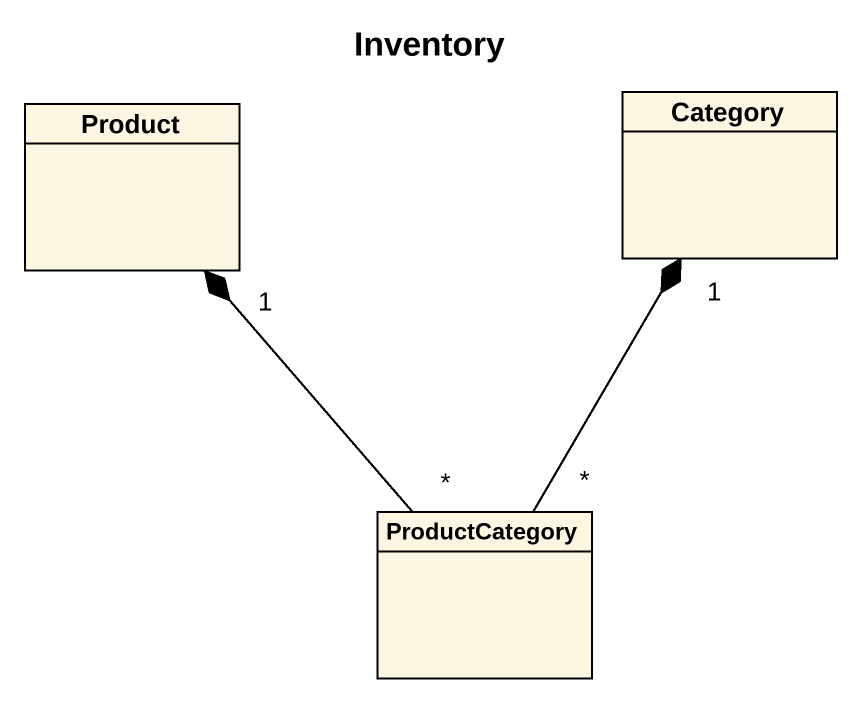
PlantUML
@startuml
title Inventory
hide circle
hide empty members
class Category
class Product
class ProductCategory
ProductCategory "*" -up-* "1" Category
ProductCategory "*" -up-* "1" Product
@enduml
